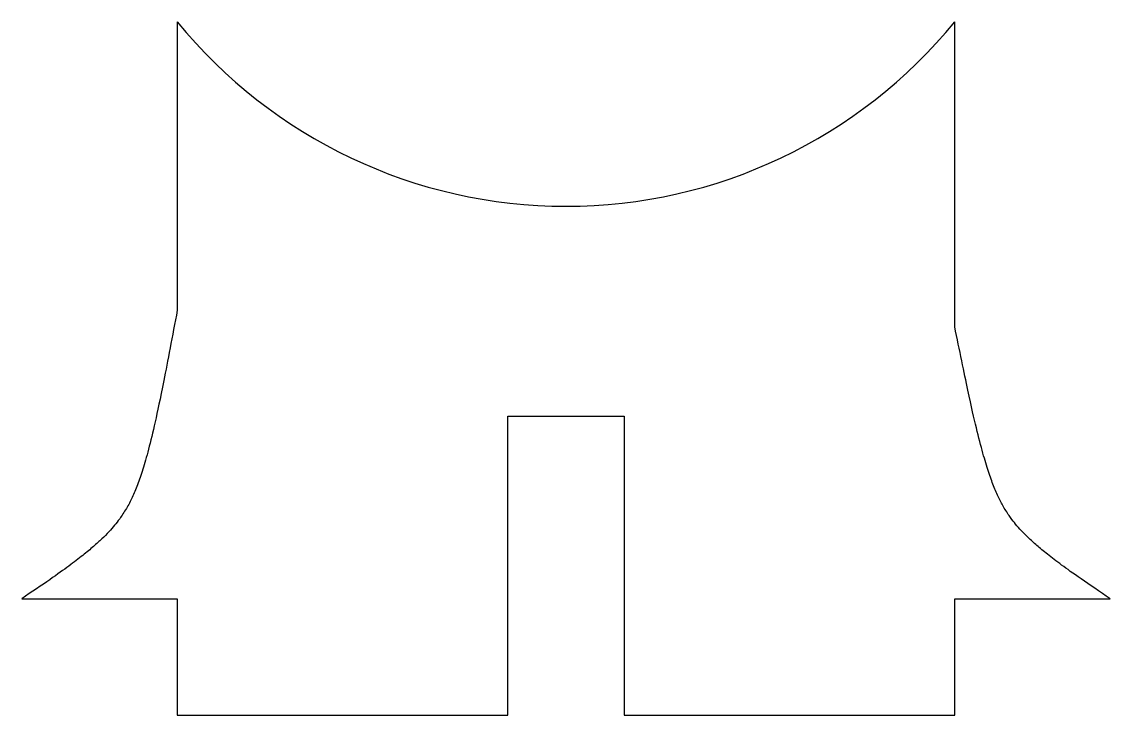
# Model space of a CAD drawing. Header units: millimetres. Extents: x -70 to 70, y 0 to 89.
import ezdxf

# ---------------------------------------------------------------- set-up
doc = ezdxf.new("R2010")
doc.units = ezdxf.units.MM
doc.layers.get('0').update_dxf_attribs({"linetype": 'CONTINUOUS'})

msp = doc.modelspace()

# ---------------------------------------------------------------- linework, layer by layer
for p, q in [((-50, 89.25), (-50, 52.13)), ((50, 50), (50, 89.25)), ((-7.5, 0), (-7.5, 38.5)), ((-7.5, 38.5), (7.5, 38.5)), ((7.5, 38.5), (7.5, 0)), ((-70, 15), (-50, 15)), ((-50, 15), (-50, 0)), ((50, 0), (50, 15)), ((50, 15), (70, 15)), ((-50, 0), (-7.5, 0)), ((7.5, 0), (50, 0))]:
    msp.add_line(p, q)
msp.add_arc((0, 130), 64.5, 219.1774, 320.8226)
for points in [[(-50, 52.13), (-55, 25), (-70, 15)], [(70, 15), (55, 25), (50, 50)]]:
    msp.add_rational_spline(points, [1, 3, 1], degree=2)

doc.saveas('drawing.dxf')
